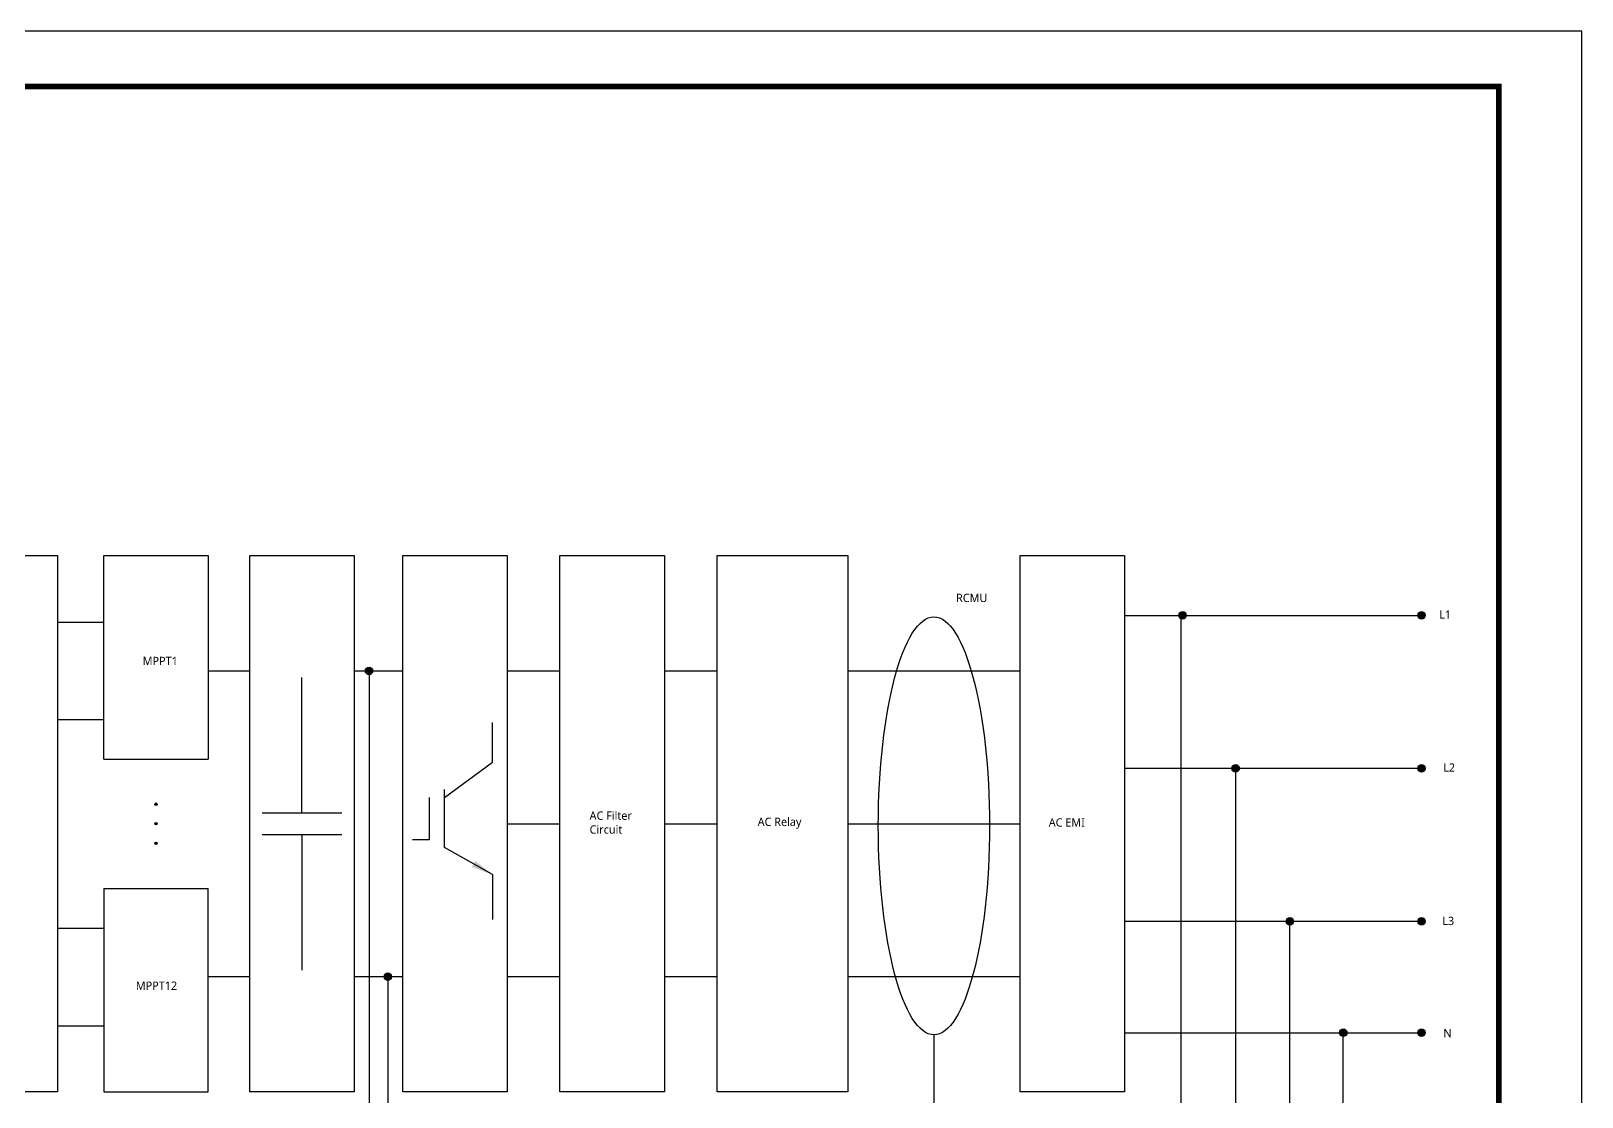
# Model space of a CAD drawing. Header units: millimetres. Extents: x 10297564 to 11610295, y -9287743 to -8409454.
# Drawn here: x 10577994 to 10633964, y -9102629 to -9064165 of the extents above; entities that cross this region are included whole.
import ezdxf

# ---------------------------------------------------------------- set-up
doc = ezdxf.new("R2010")
doc.units = ezdxf.units.MM
doc.header["$LTSCALE"] = 100
for name, color, linetype in [('-0', 7, 'Continuous'), ('BOX', 7, 'Continuous'), ('BOX_Def', 8, 'Continuous')]:
    doc.layers.add(name, color=color, linetype=linetype)
doc.layers.add('TITLE', color=7, linetype='Continuous', lineweight=0)
doc.styles.add('MG', font='malgun.ttf')

# ---------------------------------------------------------------- blocks, each defined once
blk = doc.blocks.new('A$C78AD5414')
at = {"layer": 'BOX', "const_width": 2}
blk.add_lwpolyline([(40, 20), (40, 574), (811, 574), (811, 20)], close=True, dxfattribs=at)
at = {"layer": 'BOX_Def'}
blk.add_lwpolyline([(0, 0), (841, 0), (841, 594), (0, 594)], close=True, dxfattribs=at)

msp = doc.modelspace()

# ---------------------------------------------------------------- hatches: boundary and pattern name
at = {"layer": '-0', "linetype": 'ByBlock'}
h = msp.add_hatch(color=256, dxfattribs=at)
h.dxf.hatch_style = 1
h.paths.add_polyline_path([(10619683.8, -9085252, 1), (10619416.2, -9085252, 1)])
h = msp.add_hatch(color=256, dxfattribs=at)
h.dxf.hatch_style = 1
h.paths.add_polyline_path([(10619550, -9085252, 1), (10619460.8, -9085252, 1)])
h = msp.add_hatch(color=256, dxfattribs=at)
h.dxf.hatch_style = 1
h.paths.add_polyline_path([(10628307.3, -9085252, 1), (10628039.7, -9085252, 1)])
h = msp.add_hatch(color=256, dxfattribs=at)
h.dxf.hatch_style = 1
h.paths.add_polyline_path([(10590325.5, -9087255.4, 1), (10590057.9, -9087255.4, 1)])
h = msp.add_hatch(color=256, dxfattribs=at)
h.dxf.hatch_style = 1
h.paths.add_polyline_path([(10590191.7, -9087255.4, 1), (10590102.5, -9087255.4, 1)])
h = msp.add_hatch(color=256, dxfattribs=at)
h.dxf.hatch_style = 1
h.paths.add_polyline_path([(10621598.3, -9090770, 1), (10621330.7, -9090770, 1)])
h = msp.add_hatch(color=256, dxfattribs=at)
h.dxf.hatch_style = 1
h.paths.add_polyline_path([(10628307.3, -9090770, 1), (10628039.7, -9090770, 1)])
h = msp.add_hatch(color=256, dxfattribs=at)
h.dxf.hatch_style = 1
h.paths.add_polyline_path([(10582548.9, -9092064.8, 1), (10582459.7, -9092064.8, 1)])
h = msp.add_hatch(color=256, dxfattribs=at)
h.dxf.hatch_style = 1
h.paths.add_polyline_path([(10582548.9, -9092768.9, 1), (10582459.7, -9092768.9, 1)])
h = msp.add_hatch(color=256, dxfattribs=at)
h.dxf.hatch_style = 1
h.paths.add_polyline_path([(10582548.9, -9093473, 1), (10582459.7, -9093473, 1)])
h = msp.add_hatch(color=256, dxfattribs=at)
h.dxf.hatch_style = 1
h.paths.add_polyline_path([(10623557.4, -9096288.1, 1), (10623289.9, -9096288.1, 1)])
h = msp.add_hatch(color=256, dxfattribs=at)
h.dxf.hatch_style = 1
h.paths.add_polyline_path([(10628307.3, -9096288.1, 1), (10628039.7, -9096288.1, 1)])
h = msp.add_hatch(color=256, dxfattribs=at)
h.dxf.hatch_style = 1
h.paths.add_polyline_path([(10591004.1, -9098286.8, 1), (10590736.5, -9098286.8, 1)])
h = msp.add_hatch(color=256, dxfattribs=at)
h.dxf.hatch_style = 1
h.paths.add_polyline_path([(10590870.3, -9098286.8, 1), (10590781.1, -9098286.8, 1)])
h = msp.add_hatch(color=256, dxfattribs=at)
h.dxf.hatch_style = 1
h.paths.add_polyline_path([(10625482.7, -9100310.1, 1), (10625215.2, -9100310.1, 1)])
h = msp.add_hatch(color=256, dxfattribs=at)
h.dxf.hatch_style = 1
h.paths.add_polyline_path([(10628307.3, -9100310.1, 1), (10628039.7, -9100310.1, 1)])

# ---------------------------------------------------------------- linework, layer by layer
for p, q in [((10580619, -9083094.9), (10584389.5, -9083094.9)), ((10580619, -9090436), (10580619, -9083094.9)), ((10584389.5, -9083094.9), (10584389.5, -9090436)), ((10578941.1, -9085490.7), (10580619, -9085490.7)), ((10617460.4, -9085252), (10628173.5, -9085252)), ((10619505.4, -9103824.2), (10619505.4, -9085378.1)), ((10584389.5, -9087250.8), (10585887.2, -9087250.8)), ((10589657.6, -9087250.8), (10591406.6, -9087250.8)), ((10595177, -9087250.8), (10597082.8, -9087250.8)), ((10600853.3, -9087250.8), (10602759.1, -9087250.8)), ((10607472.1, -9087250.8), (10613689.9, -9087250.8)), ((10587772.4, -9092377.7), (10587772.4, -9087488.3)), ((10578941.1, -9089011), (10580619, -9089011)), ((10594641.9, -9090552), (10594641.9, -9089120.2)), ((10580619, -9090436), (10584389.5, -9090436)), ((10592918.7, -9091823.2), (10594641.9, -9090552)), ((10617460.4, -9090770), (10628173.5, -9090770)), ((10621464.5, -9090903.8), (10621464.5, -9103824.2)), ((10592918.7, -9093625.4), (10592918.7, -9091529.9)), ((10592372.3, -9093332), (10592372.3, -9091823.2)), ((10586330.3, -9092377.7), (10589214.5, -9092377.7)), ((10595177, -9092768.9), (10597082.8, -9092768.9)), ((10600853.3, -9092768.9), (10602759.1, -9092768.9)), ((10607472.1, -9092768.9), (10613689.9, -9092768.9)), ((10586330.3, -9093160), (10589214.5, -9093160)), ((10587772.4, -9093160), (10587772.4, -9098049.5)), ((10591754.8, -9093332), (10592372.3, -9093332)), ((10594641.9, -9094603.3), (10592918.7, -9093625.4)), ((10580619, -9095101.8), (10580619, -9102442.9)), ((10580619, -9095101.8), (10584389.5, -9095101.8)), ((10584389.5, -9102442.9), (10584389.5, -9095101.8)), ((10594641.9, -9094603.3), (10594641.9, -9096225.2)), ((10578941.1, -9096537.9), (10580619, -9096537.9)), ((10617460.4, -9096288.1), (10628173.5, -9096288.1)), ((10623423.6, -9103824.2), (10623423.6, -9096421.8)), ((10584389.5, -9098286.9), (10585887.2, -9098286.9)), ((10589657.6, -9098286.9), (10591406.6, -9098286.9)), ((10595177, -9098286.9), (10597082.8, -9098286.9)), ((10600853.3, -9098286.9), (10602759.1, -9098286.9)), ((10607472.1, -9098286.9), (10613689.9, -9098286.9)), ((10578941.1, -9100058.3), (10580619, -9100058.3)), ((10617460.4, -9100310.1), (10628173.5, -9100310.1)), ((10625349, -9103824.2), (10625349, -9100443.9)), ((10580619, -9102442.9), (10584389.5, -9102442.9))]:
    msp.add_line(p, q, dxfattribs=at)
at = {"layer": '-0'}
for p, q in [((10590197.1, -9087250.8), (10590197.1, -9106476.9)), ((10590873.9, -9098286.9), (10590873.9, -9106476.9)), ((10610577.2, -9100385.8), (10610577.2, -9104395.4))]:
    msp.add_line(p, q, dxfattribs=at)
at = {"layer": '-0', "linetype": 'ByBlock'}
for points in [[(10575174, -9083094.9), (10578944.4, -9083094.9), (10578944.4, -9102442.9), (10575174, -9102442.9)], [(10585887.2, -9083094.9), (10589657.6, -9083094.9), (10589657.6, -9102442.9), (10585887.2, -9102442.9)], [(10591406.6, -9083094.9), (10595177, -9083094.9), (10595177, -9102442.9), (10591406.6, -9102442.9)], [(10597082.8, -9083094.9), (10600853.3, -9083094.9), (10600853.3, -9102442.9), (10597082.8, -9102442.9)], [(10602759.1, -9083094.9), (10607472.1, -9083094.9), (10607472.1, -9102442.9), (10602759.1, -9102442.9)], [(10613689.9, -9083094.9), (10617460.4, -9083094.9), (10617460.4, -9102442.9), (10613689.9, -9102442.9)]]:
    msp.add_lwpolyline(points, close=True, dxfattribs=at)
for centre, radius in [((10619550, -9085252), 133.8), ((10619505.4, -9085252), 44.6), ((10628173.5, -9085252), 133.8), ((10590191.7, -9087255.4), 133.8), ((10590147.1, -9087255.4), 44.6), ((10621464.5, -9090770), 133.8), ((10628173.5, -9090770), 133.8), ((10582504.3, -9092064.8), 44.6), ((10582504.3, -9092768.9), 44.6), ((10582504.3, -9093473), 44.6), ((10623423.6, -9096288.1), 133.8), ((10628173.5, -9096288.1), 133.8), ((10590870.3, -9098286.8), 133.8), ((10590825.7, -9098286.8), 44.6), ((10625349, -9100310.1), 133.8), ((10628173.5, -9100310.1), 133.8)]:
    msp.add_circle(centre, radius, dxfattribs=at)
at = {"layer": '-0', "lineweight": 30}
msp.add_ellipse((10610577.2, -9092845.8), major_axis=(0, 7540), ratio=0.2661189, dxfattribs=at)
at = {"layer": '-0', "linetype": 'ByBlock'}
msp.add_solid([(10594025.9, -9094103.8), (10594641.9, -9094603.3), (10593897.2, -9094330.6)], dxfattribs=at)

# ---------------------------------------------------------------- block references
at = {"layer": 'TITLE', "color": 4, "xscale": 99.9999999987065, "yscale": 99.9999999987065, "zscale": 99.9999999987065}
msp.add_blockref('A$C78AD5414', (10549864, -9123565.4), dxfattribs=at)

# ---------------------------------------------------------------- texts
at = {"layer": '-0', "char_height": 300, "attachment_point": 1, "style": 'MG'}
for s, insert, width in [('RCMU', (10611376, -9084469.9), 1959.982), ('AC Filter Circuit', (10598151.8, -9092327.2), 2607.973), ('AC Relay', (10604216.3, -9092549.7), 2607.973), ('AC EMI', (10614721.2, -9092573.2), 2607.973)]:
    msp.add_mtext(s, dxfattribs=dict(at, insert=insert, width=width))
for s, insert in [('\\pxqc;L1', (10627524.6, -9085071.2)), ('\\pxqc;MPPT1', (10581158.4, -9086746.5)), ('\\pxqc;L2', (10627668.8, -9090592.8)), ('\\pxqc;L3', (10627637, -9096125.1)), ('\\pxqc;MPPT12', (10581021.8, -9098463.4)), ('\\pxqc;N', (10627611.4, -9100172.7))]:
    msp.add_mtext_dynamic_manual_height_columns(s, width=3000.351, gutter_width=250.8, heights=[0], dxfattribs=dict(at, insert=insert))

doc.saveas('drawing.dxf')
